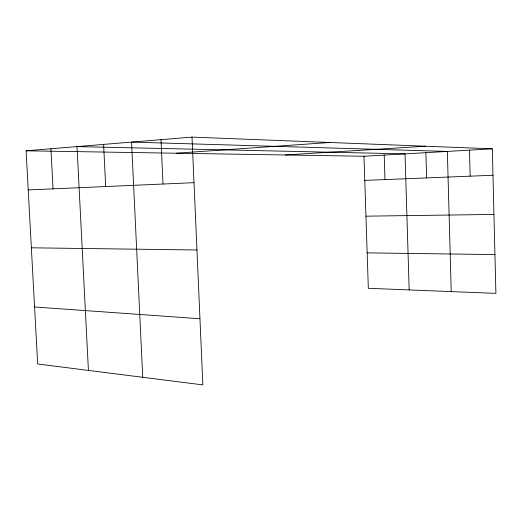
<?xml version="1.0" encoding="UTF-8"?>
<svg xmlns="http://www.w3.org/2000/svg" width="522" height="522" viewBox="0 0 522 522"><rect width="100%" height="100%" fill="white"/><g stroke="black" fill="none" stroke-linecap="round" stroke-linejoin="round"><path stroke-width="0.78" d="M26.1 150.806L192.011 137.103L492.318 148.822L495.9 293.377L368.323 288.301L363.978 156.254L26.1 150.806L37.669 363.991L202.849 384.897L192.011 137.103M176.168 153.227L329.924 142.48M285.286 154.982L425.593 146.219M363.978 156.254L492.318 148.822M28.221 189.943L194.001 182.674M364.774 180.39L492.97 175.262M365.948 216.167L493.942 214.438M31.366 247.806L196.944 249.986M367.155 252.85L494.941 254.592M34.576 306.982L199.952 318.74M50.928 148.757L53.042 188.853M88.42 370.418L77.002 146.604L405.039 153.873L409.163 289.925M103.597 144.405L105.672 186.55M142.741 377.289L131.557 142.095L447.347 151.426L451.223 291.596M160.985 139.661L163.014 184.031M384.199 155.08L384.975 179.581M425.874 152.665L426.611 177.917M469.487 150.14L470.165 176.175"/></g></svg>
